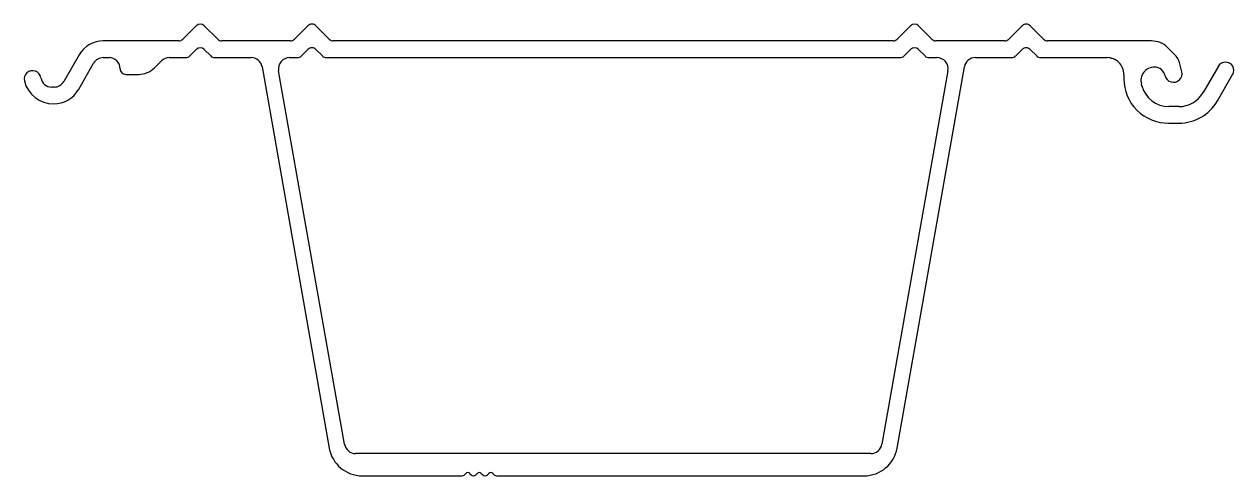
# Model space of a CAD drawing. Extents: x 2949 to 3058, y 748 to 788.
import ezdxf

# ---------------------------------------------------------------- set-up
doc = ezdxf.new("R2010")
doc.units = 0
doc.layers.get('0').update_dxf_attribs({"linetype": 'CONTINUOUS'})

msp = doc.modelspace()

# ---------------------------------------------------------------- linework, layer by layer
for p, q in [((2964.64, 787.87), (2963.44, 786.67)), ((2966.56, 786.67), (2965.35, 787.87)), ((2974.64, 787.87), (2973.44, 786.67)), ((2976.56, 786.67), (2975.35, 787.87)), ((3028.64, 787.87), (3027.44, 786.67)), ((3030.56, 786.67), (3029.35, 787.87)), ((3038.64, 787.87), (3037.44, 786.67)), ((3040.56, 786.67), (3039.35, 787.87)), ((2963.08, 786.52), (2956.31, 786.52)), ((2973.08, 786.52), (2966.91, 786.52)), ((3027.08, 786.52), (2976.91, 786.52)), ((3037.08, 786.52), (3030.91, 786.52)), ((3050.24, 786.52), (3040.91, 786.52)), ((3052.44, 785.15), (3051.65, 785.93)), ((2954.14, 785.27), (2952.77, 782.88)), ((2956.31, 785.02), (2956.82, 785.02)), ((2960.9, 784.11), (2961.52, 784.73)), ((2962.23, 785.02), (2963.7, 785.02)), ((2964.06, 785.17), (2964.64, 785.75)), ((2965.35, 785.75), (2965.94, 785.17)), ((2966.29, 785.02), (2969.55, 785.02)), ((2973, 785.02), (2973.7, 785.02)), ((2974.06, 785.17), (2974.64, 785.75)), ((2975.35, 785.75), (2975.94, 785.17)), ((2976.29, 785.02), (3027.7, 785.02)), ((3028.06, 785.17), (3028.64, 785.75)), ((3029.35, 785.75), (3029.94, 785.17)), ((3030.29, 785.02), (3031, 785.02)), ((3034.45, 785.02), (3037.7, 785.02)), ((3038.06, 785.17), (3038.64, 785.75)), ((3039.35, 785.75), (3039.94, 785.17)), ((3040.29, 785.02), (3046.25, 785.02)), ((2954.07, 782.13), (2955.44, 784.52)), ((2970.53, 784.2), (2976.56, 750)), ((2977.92, 750.35), (2972.01, 783.85)), ((3031.98, 783.85), (3026.07, 750.35)), ((3027.44, 750), (3033.46, 784.19)), ((3052.94, 783.75), (3052.7, 784.69)), ((3056.22, 784.25), (3054.85, 781.88)), ((2958.32, 783.52), (2959.48, 783.52)), ((3047.75, 783.52), (3047.75, 783.14)), ((3049.37, 782.47), (3049.32, 782.66)), ((3056.14, 781.14), (3057.5, 783.5)), ((2951.9, 782.38), (2951.7, 782.38)), ((3052.68, 780.63), (3051.78, 780.63)), ((3051.75, 779.14), (3052.68, 779.14)), ((3025.09, 749.52), (2978.91, 749.52)), ((2979.51, 747.52), (2988.46, 747.52)), ((2988.64, 747.59), (2988.78, 747.74)), ((2989.13, 747.74), (2989.27, 747.61)), ((2989.69, 747.61), (2989.82, 747.74)), ((2990.17, 747.74), (2990.31, 747.61)), ((2990.73, 747.61), (2990.86, 747.74)), ((2991.21, 747.74), (2991.36, 747.59)), ((2991.54, 747.52), (3024.48, 747.52))]:
    msp.add_line(p, q)
for centre, radius, start, end in [((2965, 787.52), 0.5, 45.1172, 135.0697), ((2975, 787.52), 0.5, 45, 135.0527), ((3029, 787.52), 0.5, 45.0528, 135), ((3039, 787.52), 0.5, 45.0697, 135.117), ((2956.31, 784.02), 2.5, 90, 150.0449), ((2963.08, 787.02), 0.5, 270, 315), ((2965, 785.4), 0.5, 45.1172, 135.0697), ((2966.91, 787.02), 0.5, 225.1094, 270), ((2973.08, 787.02), 0.5, 270, 315.0748), ((2975, 785.4), 0.5, 45, 135.0527), ((2976.91, 787.02), 0.5, 225, 270), ((3027.08, 787.02), 0.5, 270, 315), ((3029, 785.4), 0.5, 45.0528, 135), ((3030.91, 787.02), 0.5, 225.0748, 270), ((3037.08, 787.02), 0.5, 270, 315.1093), ((3039, 785.4), 0.5, 45.0697, 135.1171), ((3040.91, 787.02), 0.5, 225, 270), ((3050.24, 784.52), 2, 44.9995, 90), ((2956.31, 784.02), 1, 90.0093, 150.069), ((2956.82, 784.02), 1, 359.9999, 90.0093), ((2962.23, 784.02), 1, 90.0093, 135.0381), ((2963.7, 785.52), 0.5, 270, 315.0233), ((2966.29, 785.52), 0.5, 225.0001, 270), ((2969.55, 784.02), 1, 10.0879, 90.0093), ((2973, 784.02), 1, 90.0093, 190.0697), ((2973.7, 785.52), 0.5, 270, 315.0512), ((2976.29, 785.52), 0.5, 225.0832, 270), ((3027.7, 785.52), 0.5, 270, 315.0831), ((3030.29, 785.52), 0.5, 225.0512, 270), ((3031, 784.02), 1, 350.0697, 90.0093), ((3034.45, 784.02), 1, 90.0093, 170.0879), ((3037.7, 785.52), 0.5, 270, 314.9999), ((3040.29, 785.52), 0.5, 225.0234, 270), ((3046.25, 783.52), 1.5, 359.9994, 90.0076), ((3051.73, 784.44), 1, 14.2684, 45.04), ((2949.97, 783.1), 0.75, 9.3823, 193.3706), ((2958.32, 784.02), 0.5, 179.9999, 270), ((2959.48, 785.52), 2, 270, 315.0413), ((3050.48, 782.97), 1.2, 88.5676, 195.1759), ((3050.48, 783.17), 0.999, 12.9089, 88.5676), ((3052.2, 783.57), 0.763, 192.9089, 14.256), ((3056.86, 783.87), 0.743, 329.9994, 149.9995), ((2951.83, 783.55), 2.67, 193.5474, 270.7045), ((2951.7, 783.38), 1, 189.206, 270), ((2951.9, 783.38), 1, 270, 330.0478), ((3051.75, 783.14), 4, 179.9994, 270.0158), ((2951.9, 783.38), 2.5, 269.272, 330.055), ((3051.78, 783.13), 2.5, 195.1159, 270.0141), ((3052.68, 783.13), 2.5, 269.9995, 330.0415), ((3052.68, 783.13), 3.99, 269.9995, 330.0488), ((2978.91, 750.52), 1, 190.0001, 270), ((3025.09, 750.52), 1, 270, 350), ((2979.51, 750.52), 3, 190.0346, 270), ((3024.48, 750.52), 3, 270, 350.0346), ((2988.46, 747.77), 0.25, 270, 315), ((2988.96, 747.56), 0.25, 45, 135), ((2989.48, 747.82), 0.3, 225, 315), ((2990, 747.56), 0.25, 45, 135), ((2990.52, 747.82), 0.3, 225, 315), ((2991.04, 747.56), 0.25, 45, 135), ((2991.54, 747.77), 0.25, 225, 270)]:
    msp.add_arc(centre, radius, start, end)

doc.saveas('drawing.dxf')
